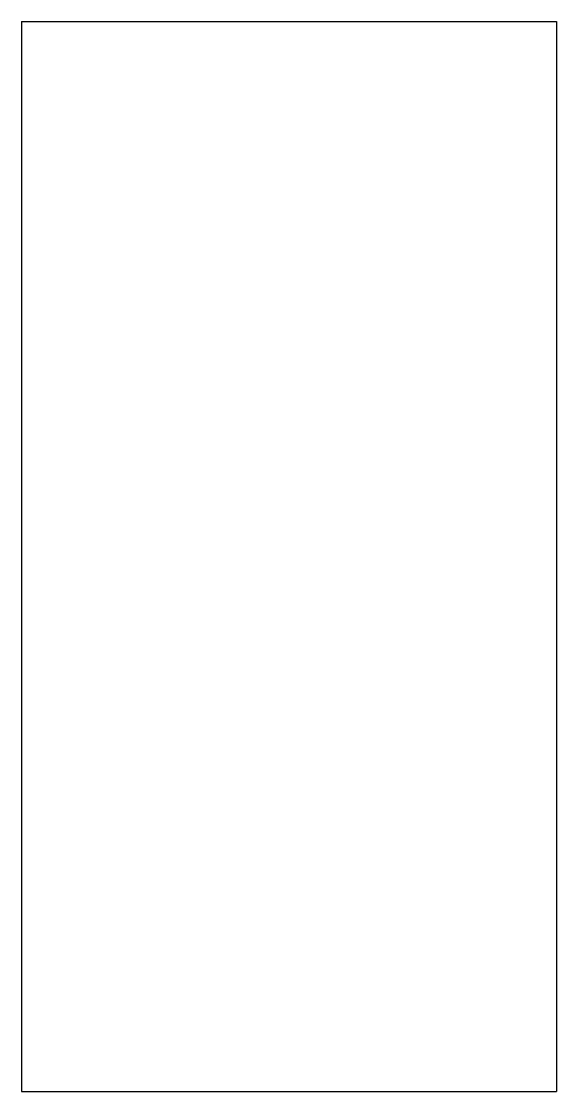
# Model space of a CAD drawing. Extents: x -45 to 45, y -90 to 90.
import ezdxf

# ---------------------------------------------------------------- set-up
doc = ezdxf.new("R2010")
doc.units = 0
doc.header["$MEASUREMENT"] = 0
doc.layers.add('VISIBLE', color=7, linetype='CONTINUOUS')

msp = doc.modelspace()

# ---------------------------------------------------------------- linework, layer by layer
at = {"layer": 'VISIBLE'}
for p, q in [((-45, 90), (45, 90)), ((-45, 90), (-45, -90)), ((45, 90), (45, -90)), ((-45, -90), (45, -90))]:
    msp.add_line(p, q, dxfattribs=at)

doc.saveas('drawing.dxf')
